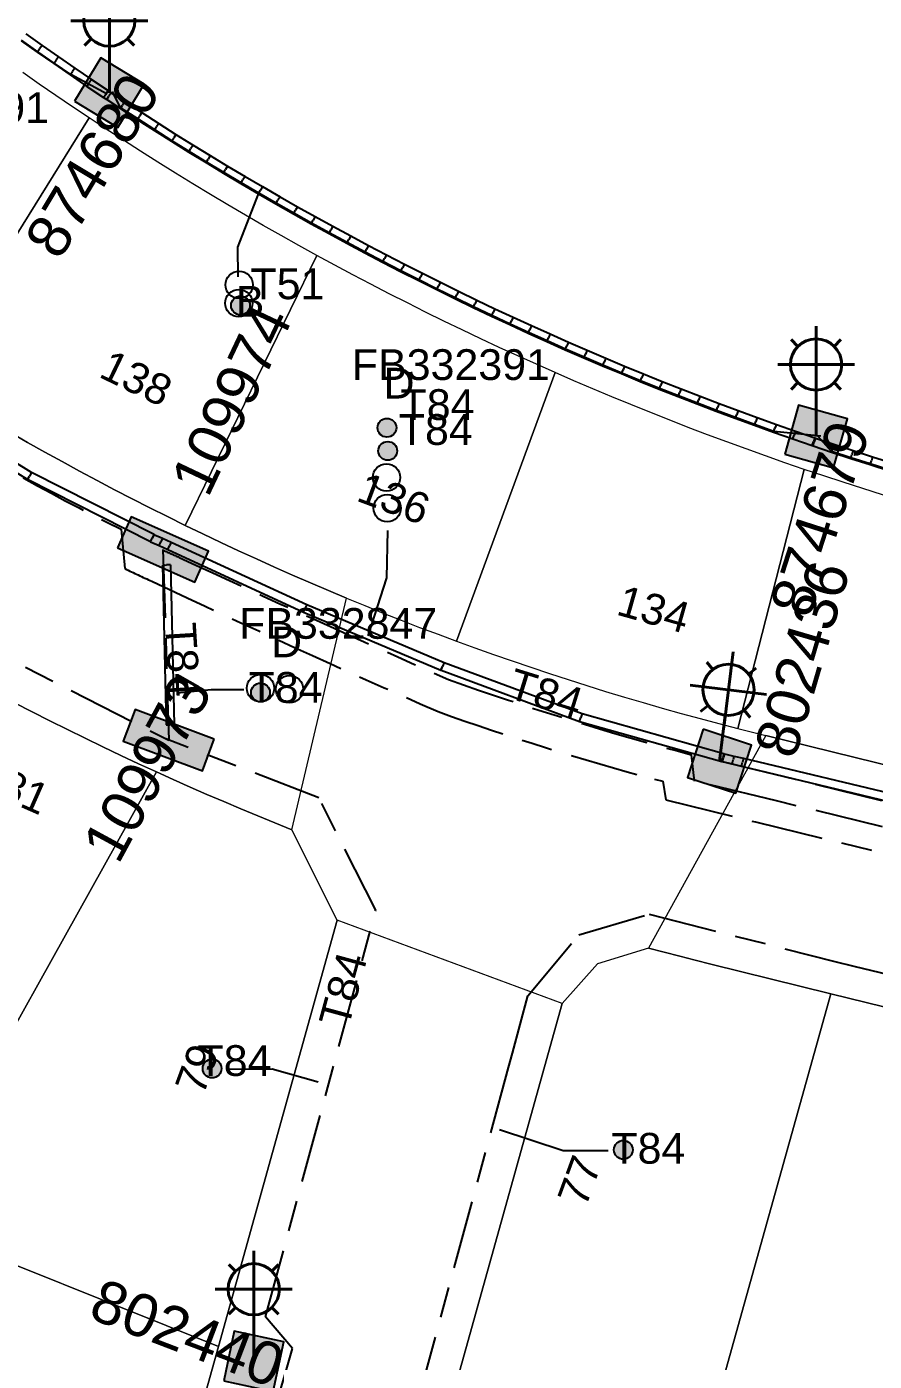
# Model space of a CAD drawing. Header units: metres. Extents: x 289087 to 291245, y 6227587 to 6229773.
# Drawn here: x 290317.4 to 290367.1, y 6228596.5 to 6228674.7 of the extents above; entities that cross this region are included whole.
import ezdxf
from ezdxf.enums import TextEntityAlignment as Align

# ---------------------------------------------------------------- set-up
doc = ezdxf.new("R2010")
doc.units = ezdxf.units.M
doc.linetypes.add('Cable Exist UG', pattern=[8.2, 4, -1.2, 1.8, -1.2])
for name, color, linetype in [('_User Ducts Config', 7, 'Continuous'), ('Duct_SP_EXT', 7, 'Continuous'), ('Equip_SP_SL_EXT', 7, 'Continuous'), ('Mains_LV_EXT', 7, 'Continuous'), ('Mains_SL_EXT', 7, 'Continuous'), ('SupportsUG_SP_LV_EXT', 7, 'Continuous'), ('SupportsUG_SP_LV_SL_EXT', 7, 'Continuous')]:
    doc.layers.add(name, color=color, linetype=linetype)
doc.layers.add('Cadastre Land Parcels_SP_EXT', color=9, linetype='Continuous', lineweight=5)
doc.layers.add('Cadastre Roads_SP_EXT', color=9, linetype='Continuous', lineweight=5)
doc.styles.add('COLUMN_LABEL', font='arial.ttf')
doc.styles.add('iecARIAL', font='arial.ttf', dxfattribs={"height": 2})
doc.styles.add('POLE_LABEL', font='arial.ttf')
doc.styles.get("Standard").update_dxf_attribs({"font": 'arial.ttf'})

# ---------------------------------------------------------------- blocks, each defined once
blk = doc.blocks.new('COLUMN_EXT')
blk.add_hatch(color=256).paths.add_polyline_path([(-1.485, 1.485), (-1.485, -1.485), (1.485, -1.485), (1.485, 1.485)])
blk.add_lwpolyline([(-1.485, -1.485), (1.485, -1.485), (1.485, 1.485), (-1.485, 1.485)], close=True)
for tag, height, style, flags, p in [('ASSET_NUM', 2.5, 'COLUMN_LABEL', 8, (2, 2)), ('STRUCTURE_PLANT_NUMBER', 0.2, 'POLE_LABEL', 9, (1.813, 0.031)), ('STREET_CODE', 0.2, 'COLUMN_LABEL', 9, (1.813, -0.2))]:
    blk.add_attdef(tag, text='', height=height, dxfattribs=dict(style=style, flags=flags)).set_placement(p, align=Align.MIDDLE_LEFT)
at = {"flags": 9}
for tag, p in [('OWNED_BY', (1.813, -0.6)), ('STATE', (1.813, -0.8)), ('COLUMN_TYPE', (1.813, -0.4)), ('STREETNAME', (1.813, -1.6)), ('USAGE', (1.813, -1)), ('LEGEND', (1.813, -1.2)), ('LOCATION', (1.813, -1.4)), ('SUBURB', (1.813, -1.8)), ('NOTES', (1.813, -2))]:
    blk.add_attdef(tag, text='', height=0.2, dxfattribs=at).set_placement(p, align=Align.MIDDLE_LEFT)
at = {"flags": 1}
blk.add_attdef('Z', (1.813, -2.351), '', height=0.2, dxfattribs=at)
blk = doc.blocks.new('PILLAR_EXT')
blk.add_hatch(color=256).paths.add_polyline_path([(-2.475, 0.99), (-2.475, -0.99), (2.475, -0.99), (2.475, 0.99)])
blk.add_lwpolyline([(-2.475, -0.99), (2.475, -0.99), (2.475, 0.99), (-2.475, 0.99)], close=True)
at = {"style": 'iecARIAL', "flags": 8}
blk.add_attdef('ASSET_NUM', (1.5, 3.5), '', height=2.5, dxfattribs=at)
for tag, p, flags in [('OWNED_BY', (0, -0.2), 9), ('STATE', (0, -0.4), 9), ('SUPPORT_TYPE', (0, -0.6), 9), ('USAGE', (0, -0.8), 9), ('LEGEND', (0, -1), 9), ('LOCATION', (0, -1.2), 9), ('NOTES', (0, -1.4), 9), ('PARENT', (0, -1.6), 9), ('STREETNAME', (0, -1.8), 9), ('SUBURB', (0, -2), 1)]:
    blk.add_attdef(tag, p, '', height=0.2, dxfattribs=dict(flags=flags))
blk = doc.blocks.new('DUCT_EXT')
blk.add_circle((0, 0.8), 0.8)
at = {"flags": 1}
blk.add_attdef('Z', (0, 0), '', height=0.2, dxfattribs=at)
at = {"flags": 9}
for tag, p in [('DUCT_CODE', (0, 0)), ('XSECT_TYPE', (0, -0.2)), ('STATE', (0, -0.6)), ('FB_REFERENCE', (0, -0.4)), ('NOTES', (0, -0.8))]:
    blk.add_attdef(tag, text='', height=0.2, dxfattribs=at).set_placement(p, align=Align.MIDDLE_LEFT)
blk = doc.blocks.new('SL_LANTERN_EXT')
at = {"lineweight": 40}
for p, q in [((0, 1.968), (0, 6.468)), ((-1.459, 5.676), (-1.061, 5.278)), ((1.458, 5.676), (1.06, 5.278)), ((-2.25, 4.218), (2.25, 4.218)), ((-1.459, 2.759), (-1.061, 3.157)), ((1.458, 2.759), (1.06, 3.157)), ((0, 0), (0, 2.721))]:
    blk.add_line(p, q, dxfattribs=at)
blk.add_circle((0, 4.218), 1.5, dxfattribs=at)
at = {"style": 'iecARIAL', "flags": 9}
blk.add_attdef('ASSET_NUM', (1.5, 1.5), '', height=2.5, dxfattribs=at)
for tag, p, height, flags in [('CONSTRUCTED_VOLTAGE', (0.981, -0.653), 0.2, 9), ('CONTROL_TYPE', (0.981, -0.853), 0.2, 9), ('LNUMBER', (2.181, -3.253), 2.5, 8), ('OPERATING_VOLTAGE', (0.981, -1.653), 0.2, 9), ('LANTERN_PURPOSE', (0.981, -1.053), 0.2, 9), ('LANTERN_TYPE', (0.981, -1.253), 0.2, 9), ('NO_PHASES', (0.981, -1.453), 0.2, 9), ('ORIENTATION', (0.981, -1.853), 0.2, 9), ('OWNED_BY', (0.981, -2.053), 0.2, 9), ('STATE', (0.981, -2.253), 0.2, 9), ('USAGE', (0.981, -2.453), 0.2, 9), ('CEXIST', (0.981, -2.653), 0.2, 9), ('CNEW', (0.981, -2.853), 0.2, 9), ('CNUMBER', (0.981, -3.053), 0.2, 9), ('CREMOVE', (0.981, -3.253), 0.2, 9), ('CREPLACE', (0.981, -3.453), 0.2, 9), ('LKINGHEIGHT', (0.981, -3.653), 0.2, 9), ('LBRACKET', (0.981, -3.853), 0.2, 9), ('LBRACKETVOCAB', (0.981, -4.053), 0.2, 9), ('LCATEGORY', (0.981, -4.253), 0.2, 9), ('LCHARGE1', (0.981, -4.453), 0.2, 9), ('LCHARGE1PERCENT', (0.981, -4.653), 0.2, 9), ('LCHARGE2', (0.981, -4.853), 0.2, 9), ('LCHARGE2PERCENT', (0.981, -5.053), 0.2, 9), ('LCHARGE3', (0.981, -5.253), 0.2, 9), ('LCHARGE3PERCENT', (0.981, -5.453), 0.2, 9), ('LEXIST', (0.981, -5.653), 0.2, 9), ('LLAMP', (0.981, -5.853), 0.2, 9), ('LLAMPVOCAB', (0.981, -6.053), 0.2, 9), ('LMAST', (0.981, -6.253), 0.2, 9), ('LMASTVOCAB', (0.981, -6.453), 0.2, 9), ('LNEW', (0.981, -6.653), 0.2, 9), ('LANTNUMBER', (0.981, -6.853), 0.2, 9), ('LOUTREACH', (0.981, -7.253), 0.2, 9), ('LOUTREACHVOCAB', (0.981, -7.453), 0.2, 9), ('LRATECODE', (0.981, -7.653), 0.2, 9), ('LREMOVE', (0.981, -7.853), 0.2, 9), ('LREPLACE', (0.981, -8.053), 0.2, 9), ('LTYPE', (0.981, -8.253), 0.2, 9), ('LTYPEVOCAB', (0.981, -8.453), 0.2, 9), ('LEGEND', (0.981, -8.653), 0.2, 9), ('STREETNAME', (0.981, -9.253), 0.2, 9), ('SUBURB', (0.981, -9.453), 0.2, 1), ('LOCATION', (0.981, -8.853), 0.2, 9), ('NOTES', (0.981, -9.053), 0.2, 9)]:
    blk.add_attdef(tag, p, '', height=height, dxfattribs=dict(flags=flags))
blk = doc.blocks.new('CABLE_LARGE_EXT')
h = blk.add_hatch(color=256)
edge = h.paths.add_edge_path()
edge.add_arc((0, 0.55), 0.55, 0, 360)
blk.add_circle((0, 0.55), 0.55)
at = {"flags": 1}
blk.add_attdef('Z', (0, 0), '', height=0.2, dxfattribs=at)
at = {"flags": 9}
for tag, p in [('COND_CODE', (0, 0)), ('XSECT_SIZE', (0, -0.6)), ('STATE', (0, -0.4)), ('FB_REFERENCE', (0, -0.2)), ('NOTES', (0, -0.8))]:
    blk.add_attdef(tag, text='', height=0.2, dxfattribs=at).set_placement(p, align=Align.MIDDLE_LEFT)

msp = doc.modelspace()

# ---------------------------------------------------------------- linework, layer by layer
at = {"layer": '_User Ducts Config'}
for points in [[(290329.799, 6228660.007), (290329.787, 6228661.742), (290331.007, 6228664.917)], [(290338.55, 6228645.162), (290338.487, 6228642.378), (290337.404, 6228639)], [(290330.14, 6228635.838), (290328.218, 6228635.835), (290326.227, 6228635.626)], [(290329.171, 6228613.623), (290331.803, 6228613.632), (290334.485, 6228612.872)], [(290351.47, 6228608.836), (290348.848, 6228608.829), (290345.115, 6228610.063)]]:
    msp.add_lwpolyline(points, dxfattribs=at)
at = {"layer": 'Cadastre Land Parcels_SP_EXT', "linetype": 'Continuous'}
for points in [[(290311.478, 6228653.876), (290321.076, 6228669.323), (290321.076, 6228669.323), (290320.098, 6228669.976), (290319.123, 6228670.638), (290318.154, 6228671.304), (290317.189, 6228671.976)], [(290316.462, 6228650.898), (290317.47, 6228650.322), (290318.481, 6228649.755), (290319.497, 6228649.192), (290320.515, 6228648.638), (290321.538, 6228648.091), (290322.563, 6228647.55), (290323.593, 6228647.017), (290324.625, 6228646.489), (290325.66, 6228645.971), (290326.7, 6228645.458), (290334.418, 6228661.265), (290334.418, 6228661.265), (290333.367, 6228661.845), (290332.321, 6228662.429), (290331.279, 6228663.023), (290330.241, 6228663.622), (290329.206, 6228664.228), (290328.176, 6228664.842), (290327.149, 6228665.462), (290326.126, 6228666.089), (290325.108, 6228666.722), (290324.093, 6228667.363), (290323.084, 6228668.009), (290322.078, 6228668.662), (290321.076, 6228669.323), (290311.478, 6228653.876)]]:
    msp.add_lwpolyline(points, dxfattribs=at)
for points in [[(290348.37, 6228654.407), (290347.276, 6228654.892), (290346.186, 6228655.384), (290345.099, 6228655.883), (290344.015, 6228656.39), (290342.935, 6228656.903), (290341.858, 6228657.423), (290340.784, 6228657.951), (290339.714, 6228658.486), (290338.648, 6228659.028), (290337.585, 6228659.576), (290336.525, 6228660.133), (290335.469, 6228660.695), (290334.418, 6228661.265), (290326.7, 6228645.458), (290327.738, 6228644.956), (290328.781, 6228644.461), (290329.826, 6228643.973), (290330.875, 6228643.492), (290331.926, 6228643.017), (290332.979, 6228642.551), (290334.037, 6228642.092), (290335.096, 6228641.64), (290336.158, 6228641.195), (290337.224, 6228640.758), (290338.291, 6228640.327), (290339.362, 6228639.905), (290340.435, 6228639.489), (290341.511, 6228639.081), (290342.59, 6228638.679), (290348.37, 6228654.407)], [(290362.965, 6228648.738), (290361.825, 6228649.129), (290360.688, 6228649.53), (290359.554, 6228649.936), (290358.422, 6228650.35), (290357.293, 6228650.771), (290356.167, 6228651.2), (290355.044, 6228651.636), (290353.924, 6228652.081), (290352.806, 6228652.531), (290351.693, 6228652.989), (290350.582, 6228653.454), (290349.475, 6228653.927), (290348.37, 6228654.407), (290342.59, 6228638.679), (290343.674, 6228638.287), (290344.76, 6228637.9), (290345.85, 6228637.522), (290346.942, 6228637.15), (290348.035, 6228636.786), (290349.132, 6228636.43), (290350.23, 6228636.081), (290351.329, 6228635.74), (290352.432, 6228635.406), (290353.535, 6228635.08), (290354.641, 6228634.761), (290355.748, 6228634.45), (290356.857, 6228634.146), (290357.968, 6228633.849), (290359.081, 6228633.561), (290362.965, 6228648.738)], [(290378.558, 6228644.208), (290377.956, 6228644.359), (290376.791, 6228644.649), (290375.627, 6228644.948), (290374.465, 6228645.255), (290373.306, 6228645.569), (290372.148, 6228645.891), (290370.992, 6228646.22), (290369.838, 6228646.557), (290368.687, 6228646.902), (290367.539, 6228647.254), (290366.391, 6228647.614), (290365.247, 6228647.981), (290364.105, 6228648.355), (290362.965, 6228648.738), (290359.081, 6228633.561), (290360.714, 6228633.151), (290374.979, 6228629.642), (290378.558, 6228644.208)], [(290325.025, 6228631.022), (290323.976, 6228631.504), (290322.929, 6228631.993), (290321.885, 6228632.489), (290320.845, 6228632.99), (290319.807, 6228633.499), (290318.772, 6228634.015), (290317.742, 6228634.536), (290316.713, 6228635.064), (290315.69, 6228635.599), (290314.669, 6228636.139), (290313.651, 6228636.686), (290312.637, 6228637.24), (290311.627, 6228637.8), (290296.751, 6228611.145), (290300.634, 6228608.606), (290310.34, 6228604.717), (290325.025, 6228631.022)], [(290335.605, 6228622.333), (290332.95, 6228627.632), (290331.951, 6228628.036), (290330.955, 6228628.447), (290329.959, 6228628.86), (290328.967, 6228629.281), (290327.978, 6228629.708), (290326.992, 6228630.139), (290326.007, 6228630.578), (290325.025, 6228631.022), (290310.34, 6228604.717), (290328.646, 6228597.368), (290335.605, 6228622.333)], [(290364.515, 6228618.034), (290357.49, 6228619.764), (290356.578, 6228620.002), (290355.665, 6228620.238), (290354.751, 6228620.468), (290353.837, 6228620.693), (290350.851, 6228619.793), (290348.782, 6228617.454), (290342.111, 6228593.529), (290356.558, 6228589.5), (290364.515, 6228618.034)], [(290379.085, 6228614.464), (290364.515, 6228618.034), (290356.558, 6228589.5), (290371.005, 6228585.47), (290379.085, 6228614.464)], [(290328.646, 6228597.368), (290310.34, 6228604.717), (290300.634, 6228608.606), (290296.635, 6228594.249), (290325.529, 6228586.201), (290328.646, 6228597.368)]]:
    msp.add_lwpolyline(points, close=True, dxfattribs=at)
at = {"layer": 'Cadastre Roads_SP_EXT', "linetype": 'Continuous'}
msp.add_lwpolyline([(290316.713, 6228635.064), (290317.742, 6228634.536), (290318.772, 6228634.015), (290319.807, 6228633.499), (290320.845, 6228632.99), (290321.885, 6228632.489), (290322.929, 6228631.993), (290323.976, 6228631.504), (290325.025, 6228631.022), (290326.007, 6228630.578), (290326.992, 6228630.139), (290327.978, 6228629.708), (290328.968, 6228629.281), (290329.959, 6228628.86), (290330.955, 6228628.447), (290331.951, 6228628.036), (290332.95, 6228627.632), (290336.158, 6228641.195), (290336.158, 6228641.195), (290335.096, 6228641.64), (290334.037, 6228642.092), (290332.979, 6228642.551), (290331.926, 6228643.017), (290330.874, 6228643.492), (290329.826, 6228643.973), (290328.781, 6228644.461), (290327.738, 6228644.956), (290326.7, 6228645.458), (290325.66, 6228645.971), (290324.625, 6228646.489), (290323.593, 6228647.017), (290322.563, 6228647.55), (290321.538, 6228648.091), (290320.515, 6228648.638), (290319.497, 6228649.192), (290318.481, 6228649.755), (290317.47, 6228650.322), (290316.462, 6228650.899)], dxfattribs=at)
for points in [[(290411.916, 6228620.589), (290407.146, 6228621.753), (290391.125, 6228625.682), (290374.979, 6228629.642), (290360.714, 6228633.151), (290353.837, 6228620.693), (290354.751, 6228620.468), (290355.665, 6228620.238), (290356.578, 6228620.002), (290357.49, 6228619.764), (290364.515, 6228618.034), (290379.085, 6228614.464), (290393.664, 6228610.885), (290404.368, 6228608.256), (290407.179, 6228603.446), (290411.916, 6228620.589)], [(290312.739, 6228483.021), (290312.179, 6228486.1), (290319.295, 6228511.626), (290323.319, 6228526.082), (290326.007, 6228535.721), (290328.687, 6228545.349), (290332.711, 6228559.806), (290335.399, 6228569.433), (290338.087, 6228579.072), (290342.111, 6228593.529), (290348.782, 6228617.454), (290335.605, 6228622.333), (290328.646, 6228597.368), (290325.529, 6228586.201), (290322.849, 6228576.562), (290319.493, 6228564.525), (290316.137, 6228552.477), (290312.781, 6228540.43), (290309.425, 6228528.393), (290305.796, 6228515.385), (290298.548, 6228489.37), (290293.626, 6228486.6), (290314.817, 6228480.692), (290312.739, 6228483.021)]]:
    msp.add_lwpolyline(points, close=True, dxfattribs=at)
at = {"layer": 'Duct_SP_EXT'}
for p, q in [((290317.365, 6228674.234), (290318.316, 6228673.56)), ((290317.086, 6228673.843), (290318.041, 6228673.167)), ((290318.316, 6228673.56), (290318.179, 6228673.363)), ((290318.316, 6228673.56), (290319.273, 6228672.893)), ((290318.041, 6228673.167), (290318.179, 6228673.363)), ((290318.041, 6228673.167), (290319, 6228672.499)), ((290319, 6228672.499), (290319.137, 6228672.696)), ((290319.273, 6228672.893), (290319.137, 6228672.696)), ((290319.273, 6228672.893), (290320.236, 6228672.232)), ((290319, 6228672.499), (290319.965, 6228671.835)), ((290319.965, 6228671.835), (290320.101, 6228672.033)), ((290320.236, 6228672.232), (290320.101, 6228672.033)), ((290320.236, 6228672.232), (290321.218, 6228671.567)), ((290319.965, 6228671.835), (290320.95, 6228671.168)), ((290320.95, 6228671.168), (290321.084, 6228671.367)), ((290320.95, 6228671.168), (290321.919, 6228670.519)), ((290321.218, 6228671.567), (290321.084, 6228671.367)), ((290321.218, 6228671.567), (290322.184, 6228670.92)), ((290321.919, 6228670.519), (290322.051, 6228670.72)), ((290321.919, 6228670.519), (290322.109, 6228670.395)), ((290322.184, 6228670.92), (290322.051, 6228670.72)), ((290322.108, 6228670.396), (290322.24, 6228670.596)), ((290322.108, 6228670.396), (290322.909, 6228669.869)), ((290322.109, 6228670.395), (290322.24, 6228670.596)), ((290322.184, 6228670.92), (290322.372, 6228670.797)), ((290322.372, 6228670.797), (290322.24, 6228670.596)), ((290322.372, 6228670.797), (290322.24, 6228670.596)), ((290322.372, 6228670.797), (290323.172, 6228670.27)), ((290322.909, 6228669.869), (290323.04, 6228670.069)), ((290322.909, 6228669.869), (290323.895, 6228669.227)), ((290323.172, 6228670.27), (290323.04, 6228670.069)), ((290323.172, 6228670.27), (290324.155, 6228669.63)), ((290324.155, 6228669.63), (290324.025, 6228669.429)), ((290324.155, 6228669.63), (290325.157, 6228668.99)), ((290323.895, 6228669.227), (290324.025, 6228669.429)), ((290323.895, 6228669.227), (290324.9, 6228668.585)), ((290324.9, 6228668.585), (290325.029, 6228668.788)), ((290325.157, 6228668.99), (290325.029, 6228668.788)), ((290325.157, 6228668.99), (290326.16, 6228668.357)), ((290324.9, 6228668.585), (290325.905, 6228667.951)), ((290325.905, 6228667.951), (290326.033, 6228668.154)), ((290325.905, 6228667.951), (290326.914, 6228667.323)), ((290326.16, 6228668.357), (290326.033, 6228668.154)), ((290326.16, 6228668.357), (290327.166, 6228667.732)), ((290326.914, 6228667.323), (290327.04, 6228667.527)), ((290326.914, 6228667.323), (290327.926, 6228666.703)), ((290327.166, 6228667.732), (290327.04, 6228667.527)), ((290327.166, 6228667.732), (290328.175, 6228667.113)), ((290327.926, 6228666.703), (290328.051, 6228666.908)), ((290327.926, 6228666.703), (290328.943, 6228666.09)), ((290328.175, 6228667.113), (290328.051, 6228666.908)), ((290328.175, 6228667.113), (290329.189, 6228666.501)), ((290329.189, 6228666.501), (290329.066, 6228666.295)), ((290329.189, 6228666.501), (290330.207, 6228665.895)), ((290328.943, 6228666.09), (290329.066, 6228666.295)), ((290328.943, 6228666.09), (290329.963, 6228665.482)), ((290329.963, 6228665.482), (290330.085, 6228665.689)), ((290330.207, 6228665.895), (290330.085, 6228665.689)), ((290330.207, 6228665.895), (290331.229, 6228665.297)), ((290329.963, 6228665.482), (290330.988, 6228664.882)), ((290330.988, 6228664.882), (290331.109, 6228665.09)), ((290330.988, 6228664.882), (290332.017, 6228664.29)), ((290331.229, 6228665.297), (290331.109, 6228665.09)), ((290331.229, 6228665.297), (290332.256, 6228664.706)), ((290332.017, 6228664.29), (290332.136, 6228664.498)), ((290332.017, 6228664.29), (290333.05, 6228663.702)), ((290332.256, 6228664.706), (290332.136, 6228664.498)), ((290332.256, 6228664.706), (290333.286, 6228664.12)), ((290333.286, 6228664.12), (290333.168, 6228663.911)), ((290333.286, 6228664.12), (290334.319, 6228663.543)), ((290333.05, 6228663.702), (290333.168, 6228663.911)), ((290333.05, 6228663.702), (290334.086, 6228663.123)), ((290334.086, 6228663.123), (290334.203, 6228663.333)), ((290334.319, 6228663.543), (290334.203, 6228663.333)), ((290334.319, 6228663.543), (290335.357, 6228662.971)), ((290334.086, 6228663.123), (290335.127, 6228662.55)), ((290335.127, 6228662.55), (290335.242, 6228662.76)), ((290335.127, 6228662.55), (290336.17, 6228661.984)), ((290335.357, 6228662.971), (290335.242, 6228662.76)), ((290335.357, 6228662.971), (290336.397, 6228662.407)), ((290336.17, 6228661.984), (290336.283, 6228662.196)), ((290336.17, 6228661.984), (290337.217, 6228661.426)), ((290336.397, 6228662.407), (290336.283, 6228662.196)), ((290336.397, 6228662.407), (290337.441, 6228661.85)), ((290337.441, 6228661.85), (290337.329, 6228661.638)), ((290337.441, 6228661.85), (290338.489, 6228661.301)), ((290337.217, 6228661.426), (290337.329, 6228661.638)), ((290337.217, 6228661.426), (290338.267, 6228660.875)), ((290338.267, 6228660.875), (290338.378, 6228661.088)), ((290338.489, 6228661.301), (290338.378, 6228661.088)), ((290338.489, 6228661.301), (290339.541, 6228660.758)), ((290338.267, 6228660.875), (290339.322, 6228660.331)), ((290339.322, 6228660.331), (290339.431, 6228660.544)), ((290339.322, 6228660.331), (290340.378, 6228659.794)), ((290339.541, 6228660.758), (290339.431, 6228660.544)), ((290339.541, 6228660.758), (290340.594, 6228660.222)), ((290340.594, 6228660.222), (290340.486, 6228660.008)), ((290340.594, 6228660.222), (290341.653, 6228659.694)), ((290340.378, 6228659.794), (290340.486, 6228660.008)), ((290340.378, 6228659.794), (290341.44, 6228659.264)), ((290341.44, 6228659.264), (290341.546, 6228659.479)), ((290341.653, 6228659.694), (290341.546, 6228659.479)), ((290341.653, 6228659.694), (290342.715, 6228659.172)), ((290341.44, 6228659.264), (290342.504, 6228658.741)), ((290342.504, 6228658.741), (290342.61, 6228658.956)), ((290342.504, 6228658.741), (290343.572, 6228658.225)), ((290342.715, 6228659.172), (290342.61, 6228658.956)), ((290342.715, 6228659.172), (290343.78, 6228658.657)), ((290343.78, 6228658.657), (290343.676, 6228658.441)), ((290343.78, 6228658.657), (290344.848, 6228658.149)), ((290343.572, 6228658.225), (290343.676, 6228658.441)), ((290343.572, 6228658.225), (290344.643, 6228657.715)), ((290344.643, 6228657.715), (290344.745, 6228657.932)), ((290344.848, 6228658.149), (290344.745, 6228657.932)), ((290344.848, 6228658.149), (290345.92, 6228657.649)), ((290344.643, 6228657.715), (290345.718, 6228657.213)), ((290345.718, 6228657.213), (290345.819, 6228657.431)), ((290345.718, 6228657.213), (290346.797, 6228656.718)), ((290345.92, 6228657.649), (290345.819, 6228657.431)), ((290345.92, 6228657.649), (290346.995, 6228657.155)), ((290346.995, 6228657.155), (290346.896, 6228656.936)), ((290346.995, 6228657.155), (290348.075, 6228656.669)), ((290346.797, 6228656.718), (290346.896, 6228656.936)), ((290346.797, 6228656.718), (290347.879, 6228656.23)), ((290347.879, 6228656.23), (290347.977, 6228656.449)), ((290347.879, 6228656.23), (290348.967, 6228655.748)), ((290348.075, 6228656.669), (290347.977, 6228656.449)), ((290348.075, 6228656.669), (290349.16, 6228656.187)), ((290348.967, 6228655.748), (290349.063, 6228655.968)), ((290348.967, 6228655.748), (290350.056, 6228655.273)), ((290349.16, 6228656.187), (290349.063, 6228655.968)), ((290349.16, 6228656.187), (290350.246, 6228655.713)), ((290350.056, 6228655.273), (290350.151, 6228655.493)), ((290350.246, 6228655.713), (290350.151, 6228655.493)), ((290350.246, 6228655.713), (290351.34, 6228655.247)), ((290350.056, 6228655.273), (290351.153, 6228654.804)), ((290351.153, 6228654.804), (290351.246, 6228655.026)), ((290351.153, 6228654.804), (290352.254, 6228654.344)), ((290351.34, 6228655.247), (290351.246, 6228655.026)), ((290351.34, 6228655.247), (290352.438, 6228654.787)), ((290352.438, 6228654.787), (290352.346, 6228654.566)), ((290352.438, 6228654.787), (290353.538, 6228654.334)), ((290352.254, 6228654.344), (290352.346, 6228654.566)), ((290352.254, 6228654.344), (290353.357, 6228653.889)), ((290353.357, 6228653.889), (290353.448, 6228654.112)), ((290353.357, 6228653.889), (290354.465, 6228653.443)), ((290353.538, 6228654.334), (290353.448, 6228654.112)), ((290353.538, 6228654.334), (290354.643, 6228653.889)), ((290354.643, 6228653.889), (290354.554, 6228653.666)), ((290354.643, 6228653.889), (290355.75, 6228653.449)), ((290354.465, 6228653.443), (290354.554, 6228653.666)), ((290354.465, 6228653.443), (290355.575, 6228653.002)), ((290355.575, 6228653.002), (290355.662, 6228653.226)), ((290355.75, 6228653.449), (290355.662, 6228653.226)), ((290355.75, 6228653.449), (290356.859, 6228653.018)), ((290317.466, 6228648.138), (290310.595, 6228652.365)), ((290317.701, 6228648.557), (290310.847, 6228652.774)), ((290355.575, 6228653.002), (290356.687, 6228652.57)), ((290356.687, 6228652.57), (290356.773, 6228652.794)), ((290356.687, 6228652.57), (290357.802, 6228652.146)), ((290356.859, 6228653.018), (290356.773, 6228652.794)), ((290356.859, 6228653.018), (290357.971, 6228652.595)), ((290357.802, 6228652.146), (290357.886, 6228652.37)), ((290357.971, 6228652.595), (290357.886, 6228652.37)), ((290357.971, 6228652.595), (290359.087, 6228652.179)), ((290357.802, 6228652.146), (290358.921, 6228651.729)), ((290358.921, 6228651.729), (290359.004, 6228651.954)), ((290358.921, 6228651.729), (290360.042, 6228651.319)), ((290359.087, 6228652.179), (290359.004, 6228651.954)), ((290359.087, 6228652.179), (290360.205, 6228651.771)), ((290360.042, 6228651.319), (290360.123, 6228651.545)), ((290360.205, 6228651.771), (290360.123, 6228651.545)), ((290360.205, 6228651.771), (290361.327, 6228651.369)), ((290360.042, 6228651.319), (290361.167, 6228650.916)), ((290361.167, 6228650.916), (290361.247, 6228651.143)), ((290361.167, 6228650.916), (290362.293, 6228650.524)), ((290361.327, 6228651.369), (290361.247, 6228651.143)), ((290361.327, 6228651.369), (290362.45, 6228650.977)), ((290362.293, 6228650.524), (290362.371, 6228650.751)), ((290362.45, 6228650.977), (290362.371, 6228650.751)), ((290362.45, 6228650.977), (290363.575, 6228650.588)), ((290362.293, 6228650.524), (290363.422, 6228650.133)), ((290363.422, 6228650.133), (290363.498, 6228650.361)), ((290363.422, 6228650.133), (290363.478, 6228650.115)), ((290363.475, 6228650.116), (290363.552, 6228650.343)), ((290363.475, 6228650.116), (290364.551, 6228649.755)), ((290363.478, 6228650.115), (290363.552, 6228650.343)), ((290363.575, 6228650.588), (290363.498, 6228650.361)), ((290363.626, 6228650.572), (290363.552, 6228650.343)), ((290363.628, 6228650.571), (290363.552, 6228650.343)), ((290363.575, 6228650.588), (290363.626, 6228650.572)), ((290363.628, 6228650.571), (290364.703, 6228650.21)), ((290364.551, 6228649.755), (290364.627, 6228649.982)), ((290364.703, 6228650.21), (290364.627, 6228649.982)), ((290364.703, 6228650.21), (290365.832, 6228649.84)), ((290364.551, 6228649.755), (290365.684, 6228649.383)), ((290365.684, 6228649.383), (290365.758, 6228649.611)), ((290365.684, 6228649.383), (290366.819, 6228649.019)), ((290365.832, 6228649.84), (290365.758, 6228649.611)), ((290365.832, 6228649.84), (290366.965, 6228649.476)), ((290366.819, 6228649.019), (290366.892, 6228649.247)), ((290366.965, 6228649.476), (290366.892, 6228649.247)), ((290366.965, 6228649.476), (290368.099, 6228649.12)), ((290317.701, 6228648.557), (290317.584, 6228648.347)), ((290324.882, 6228644.924), (290317.701, 6228648.557)), ((290366.819, 6228649.019), (290367.957, 6228648.661)), ((290317.466, 6228648.138), (290317.584, 6228648.347)), ((290324.665, 6228644.496), (290317.466, 6228648.138)), ((290324.665, 6228644.496), (290324.773, 6228644.71)), ((290324.678, 6228644.489), (290324.773, 6228644.71)), ((290324.678, 6228644.489), (290325.184, 6228644.272)), ((290324.868, 6228644.93), (290324.773, 6228644.71)), ((290324.882, 6228644.924), (290324.773, 6228644.71)), ((290324.868, 6228644.93), (290325.378, 6228644.711)), ((290325.184, 6228644.272), (290325.281, 6228644.491)), ((290325.378, 6228644.711), (290325.281, 6228644.491)), ((290325.378, 6228644.711), (290325.884, 6228644.482)), ((290325.184, 6228644.272), (290325.685, 6228644.045)), ((290325.685, 6228644.045), (290325.784, 6228644.263)), ((290325.685, 6228644.045), (290325.784, 6228644.263)), ((290325.685, 6228644.045), (290325.685, 6228644.045)), ((290325.685, 6228644.045), (290333.626, 6228640.383)), ((290325.884, 6228644.482), (290325.784, 6228644.263)), ((290325.884, 6228644.482), (290325.784, 6228644.263)), ((290325.884, 6228644.482), (290325.884, 6228644.482)), ((290325.884, 6228644.482), (290333.82, 6228640.823)), ((290325.367, 6228643.136), (290325.606, 6228643.142)), ((290325.367, 6228643.136), (290325.584, 6228633.782)), ((290325.846, 6228643.148), (290325.606, 6228643.142)), ((290325.846, 6228643.148), (290326.064, 6228633.793)), ((290333.626, 6228640.383), (290333.723, 6228640.603)), ((290333.82, 6228640.823), (290333.723, 6228640.603)), ((290333.82, 6228640.823), (290341.869, 6228637.423)), ((290333.626, 6228640.383), (290341.683, 6228636.981)), ((290341.683, 6228636.981), (290341.776, 6228637.202)), ((290341.683, 6228636.981), (290341.688, 6228636.979)), ((290341.688, 6228636.979), (290341.776, 6228637.202)), ((290341.688, 6228636.979), (290349.804, 6228633.978)), ((290341.864, 6228637.426), (290341.776, 6228637.202)), ((290341.869, 6228637.423), (290341.776, 6228637.202)), ((290341.869, 6228637.423), (290341.864, 6228637.426)), ((290341.864, 6228637.426), (290349.952, 6228634.435)), ((290349.952, 6228634.435), (290349.878, 6228634.206)), ((290349.952, 6228634.435), (290358.257, 6228632.096)), ((290325.584, 6228633.782), (290325.824, 6228633.788)), ((290326.064, 6228633.793), (290325.824, 6228633.788)), ((290349.804, 6228633.978), (290349.878, 6228634.206)), ((290349.804, 6228633.978), (290358.127, 6228631.634)), ((290358.257, 6228632.096), (290358.192, 6228631.865)), ((290358.284, 6228632.09), (290358.227, 6228631.856)), ((290358.284, 6228632.09), (290358.845, 6228631.954)), ((290358.127, 6228631.634), (290358.192, 6228631.865)), ((290358.171, 6228631.623), (290358.227, 6228631.856)), ((290358.171, 6228631.623), (290358.733, 6228631.487)), ((290358.733, 6228631.487), (290358.789, 6228631.721)), ((290358.733, 6228631.487), (290359.296, 6228631.354)), ((290358.845, 6228631.954), (290358.789, 6228631.721)), ((290358.845, 6228631.954), (290359.407, 6228631.821)), ((290359.296, 6228631.354), (290359.351, 6228631.587)), ((290359.296, 6228631.354), (290359.351, 6228631.587)), ((290359.296, 6228631.354), (290359.296, 6228631.354)), ((290359.296, 6228631.354), (290374.6, 6228627.689)), ((290359.407, 6228631.821), (290359.351, 6228631.587)), ((290359.407, 6228631.82), (290359.351, 6228631.587)), ((290359.407, 6228631.821), (290359.407, 6228631.82)), ((290359.407, 6228631.82), (290374.713, 6228628.156))]:
    msp.add_line(p, q, dxfattribs=at)
at = {"layer": 'Mains_LV_EXT', "linetype": 'Cable Exist UG'}
for points in [[(290310.223, 6228652.54, 0.033172), (290322.945, 6228645.238), (290322.945, 6228645.238), (290323.171, 6228642.926), (290323.171, 6228642.926, 0.003851), (290324.742, 6228642.188), (290324.742, 6228642.188, 0.006336), (290341.516, 6228634.553), (290341.516, 6228634.553, 0.019931), (290354.183, 6228630.594), (290354.183, 6228630.594), (290354.679, 6228630.477), (290354.679, 6228630.477), (290354.853, 6228629.396), (290360.099, 6228628.091), (290374.256, 6228624.653)], [(290299.788, 6228647.252), (290300.769, 6228646.597), (290300.769, 6228646.597, 0.024969), (290311.029, 6228640.34), (290311.029, 6228640.34), (290311.369, 6228640.173), (290312.715, 6228639.517), (290325.74, 6228632.879)], [(290390.901, 6228623.674), (290387.972, 6228622.892), (290387.972, 6228622.892), (290375.509, 6228625.875), (290361.334, 6228629.32), (290356.539, 6228630.475), (290356.363, 6228632.029), (290356.363, 6228632.029, -0.020777), (290342.119, 6228636.433), (290342.119, 6228636.433, -0.00398), (290326.349, 6228643.584), (290326.349, 6228643.584, -0.002295), (290325.421, 6228644)]]:
    msp.add_lwpolyline(points, format="xyb", dxfattribs=at)
for points in [[(290325.402, 6228644.049), (290325.74, 6228632.879)], [(290327.326, 6228585.318), (290329.636, 6228586.101), (290329.636, 6228586.101), (290332.643, 6228596.023), (290332.98, 6228597.266), (290331.416, 6228599.121), (290331.416, 6228599.121), (290337.874, 6228622.933), (290334.525, 6228629.509), (290325.576, 6228632.954)], [(290390.901, 6228623.674), (290387.93, 6228624.439), (290387.93, 6228624.439), (290375.464, 6228627.388), (290361.235, 6228630.872), (290357.999, 6228631.644)], [(290336.245, 6228579.768), (290337.335, 6228583.291), (290337.335, 6228583.291), (290340.308, 6228594.069), (290345.638, 6228613.715), (290345.873, 6228614.555), (290345.873, 6228614.555), (290346.774, 6228617.903), (290349.759, 6228621.483), (290353.879, 6228622.687), (290364.747, 6228619.93), (290365.873, 6228619.648), (290365.873, 6228619.648), (290377.161, 6228616.921), (290378.616, 6228618.331), (290378.616, 6228618.331), (290406.488, 6228611.421), (290411.564, 6228605.262), (290404.871, 6228580.801), (290395.916, 6228582.783), (290394.196, 6228582.291)]]:
    msp.add_lwpolyline(points, dxfattribs=at)
at = {"layer": 'Mains_SL_EXT', "linetype": 'Cable Exist UG'}
for points in [[(290322.141, 6228670.71), (290319.996, 6228671.863), (290319.996, 6228671.863), (290319.027, 6228672.53), (290318.067, 6228673.198), (290317.113, 6228673.873)], [(290363.934, 6228650.68), (290361.185, 6228650.954), (290361.185, 6228650.954), (290360.056, 6228651.357), (290358.935, 6228651.767), (290357.817, 6228652.184), (290356.702, 6228652.608), (290355.59, 6228653.04), (290354.481, 6228653.48), (290353.374, 6228653.927), (290352.271, 6228654.381), (290351.17, 6228654.841), (290350.074, 6228655.309), (290348.982, 6228655.784), (290347.895, 6228656.266), (290346.812, 6228656.754), (290345.734, 6228657.249), (290344.659, 6228657.751), (290343.589, 6228658.26), (290342.521, 6228658.776), (290341.456, 6228659.299), (290340.396, 6228659.829), (290339.339, 6228660.366), (290338.285, 6228660.91), (290337.235, 6228661.461), (290336.187, 6228662.019), (290335.145, 6228662.585), (290334.105, 6228663.158), (290333.068, 6228663.737), (290332.036, 6228664.324), (290331.007, 6228664.917), (290329.982, 6228665.517), (290328.961, 6228666.124), (290327.945, 6228666.738), (290326.933, 6228667.358), (290325.925, 6228667.985), (290324.919, 6228668.62), (290323.921, 6228669.258), (290322.923, 6228669.906), (290322.451, 6228670.863)], [(290427.825, 6228634.458), (290425.143, 6228634.352), (290425.143, 6228634.352), (290416.293, 6228636.504), (290411.084, 6228637.789), (290395.052, 6228641.724), (290378.898, 6228645.687), (290378.296, 6228645.834), (290377.138, 6228646.122), (290375.985, 6228646.417), (290374.834, 6228646.721), (290373.684, 6228647.032), (290372.537, 6228647.35), (290371.391, 6228647.677), (290370.248, 6228648.01), (290369.108, 6228648.352), (290367.969, 6228648.701), (290366.831, 6228649.058), (290365.697, 6228649.422), (290364.559, 6228649.795), (290363.625, 6228650.834)]]:
    msp.add_lwpolyline(points, dxfattribs=at)

# ---------------------------------------------------------------- block references
at = {"layer": '_User Ducts Config'}
for name, p in [('DUCT_EXT', (290329.861, 6228658.746)), ('DUCT_EXT', (290329.84, 6228657.669)), ('CABLE_LARGE_EXT', (290329.941, 6228657.784)), ('CABLE_LARGE_EXT', (290338.52, 6228650.627)), ('CABLE_LARGE_EXT', (290338.565, 6228649.27)), ('DUCT_EXT', (290338.498, 6228647.46)), ('DUCT_EXT', (290338.538, 6228645.664)), ('DUCT_EXT', (290331.115, 6228635.123)), ('CABLE_LARGE_EXT', (290331.115, 6228635.123)), ('DUCT_EXT', (290332.815, 6228635.064)), ('CABLE_LARGE_EXT', (290328.278, 6228613.104)), ('CABLE_LARGE_EXT', (290352.365, 6228608.342))]:
    msp.add_blockref(name, p, dxfattribs=at)
at = {"layer": 'Equip_SP_SL_EXT'}
for p in [(290322.26, 6228670.794), (290363.655, 6228650.661), (290330.718, 6228596.509)]:
    msp.add_blockref('SL_LANTERN_EXT', p, dxfattribs=at)
at = {"layer": 'Equip_SP_SL_EXT', "rotation": 352.8879221191829}
msp.add_blockref('SL_LANTERN_EXT', (290357.999, 6228631.644), dxfattribs=at)
at = {"layer": 'SupportsUG_SP_LV_EXT'}
ref = msp.add_blockref('PILLAR_EXT', (290325.402, 6228644.049), dxfattribs=dict(at, rotation=336.07175599415))
ref.add_attrib('ASSET_NUM', '109974', dxfattribs={"layer": '0', "height": 2.5, "rotation": 64.66631, "style": 'iecARIAL'}).set_placement((290326.902, 6228647.549), align=Align.MIDDLE_LEFT)
ref = msp.add_blockref('PILLAR_EXT', (290325.74, 6228632.879), dxfattribs=dict(at, rotation=159.5106243983798))
ref.add_attrib('ASSET_NUM', '109973', dxfattribs={"layer": '0', "height": 2.5, "rotation": 61.51881, "style": 'iecARIAL'}).set_placement((290327.24, 6228636.379), align=Align.MIDDLE_RIGHT)
at = {"layer": 'SupportsUG_SP_LV_SL_EXT'}
ref = msp.add_blockref('COLUMN_EXT', (290322.26, 6228670.794), dxfattribs=dict(at, rotation=328.8286507852142))
ref.add_attrib('ASSET_NUM', '874680', dxfattribs={"layer": '0', "height": 2.5, "rotation": 59.03624, "style": 'COLUMN_LABEL'}).set_placement((290324.26, 6228671.544), align=Align.MIDDLE_RIGHT)
ref = msp.add_blockref('COLUMN_EXT', (290363.655, 6228650.661), dxfattribs=dict(at, rotation=344.3460770016435))
ref.add_attrib('ASSET_NUM', '874679', dxfattribs={"layer": '0', "height": 2.5, "rotation": 72.18111, "style": 'COLUMN_LABEL'}).set_placement((290365.655, 6228651.411), align=Align.MIDDLE_RIGHT)
ref = msp.add_blockref('COLUMN_EXT', (290357.999, 6228631.644), dxfattribs=dict(at, rotation=251.8590420926622))
ref.add_attrib('ASSET_NUM', '802436', dxfattribs={"layer": '0', "height": 2.5, "rotation": 73.6806, "style": 'COLUMN_LABEL'}).set_placement((290359.999, 6228632.394), align=Align.TOP_LEFT)
ref = msp.add_blockref('COLUMN_EXT', (290330.718, 6228596.509), dxfattribs=dict(at, rotation=348.1012634199968))
ref.add_attrib('ASSET_NUM', '802440', dxfattribs={"layer": '0', "height": 2.5, "rotation": 339.08737, "style": 'COLUMN_LABEL'}).set_placement((290332.718, 6228597.259), align=Align.TOP_RIGHT)

# ---------------------------------------------------------------- texts
at = {"layer": '_User Ducts Config'}
for s, p in [('FB332391', (290307.125, 6228669.02)), ('T51', (290330.522, 6228658.705)), ('B', (290329.66, 6228657.686)), ('FB332391', (290336.463, 6228653.974)), ('D', (290338.322, 6228652.886)), ('T84', (290339.315, 6228651.632)), ('T84', (290339.213, 6228650.172)), ('FB332847', (290329.861, 6228638.819)), ('D', (290331.731, 6228637.736)), ('T84', (290330.416, 6228635.07)), ('T84', (290327.423, 6228613.22)), ('T84', (290351.665, 6228608.082))]:
    msp.add_text(s, height=1.8, dxfattribs=at).set_placement(p)
at = {"layer": 'Cadastre Land Parcels_SP_EXT'}
for s, rotation, p in [('138', 334.23864, (290321.566, 6228654.186)), ('136', 339.53414, (290336.652, 6228646.926)), ('134', 344.268, (290351.884, 6228640.253)), ('81', 336.19406, (290315.65, 6228629.59)), ('79', 69.8637, (290327.755, 6228612.019)), ('77', 69.8637, (290350.156, 6228605.468))]:
    msp.add_text(s, height=1.8, rotation=rotation, dxfattribs=at).set_placement(p)
at = {"layer": 'Mains_LV_EXT'}
for rotation, p in [(273.57623, (290325.524, 6228639.707)), (342.7889, (290345.486, 6228635.393)), (74.79597, (290336.251, 6228615.96))]:
    msp.add_text('T84', height=1.8, rotation=rotation, dxfattribs=at).set_placement(p)

doc.saveas('drawing.dxf')
